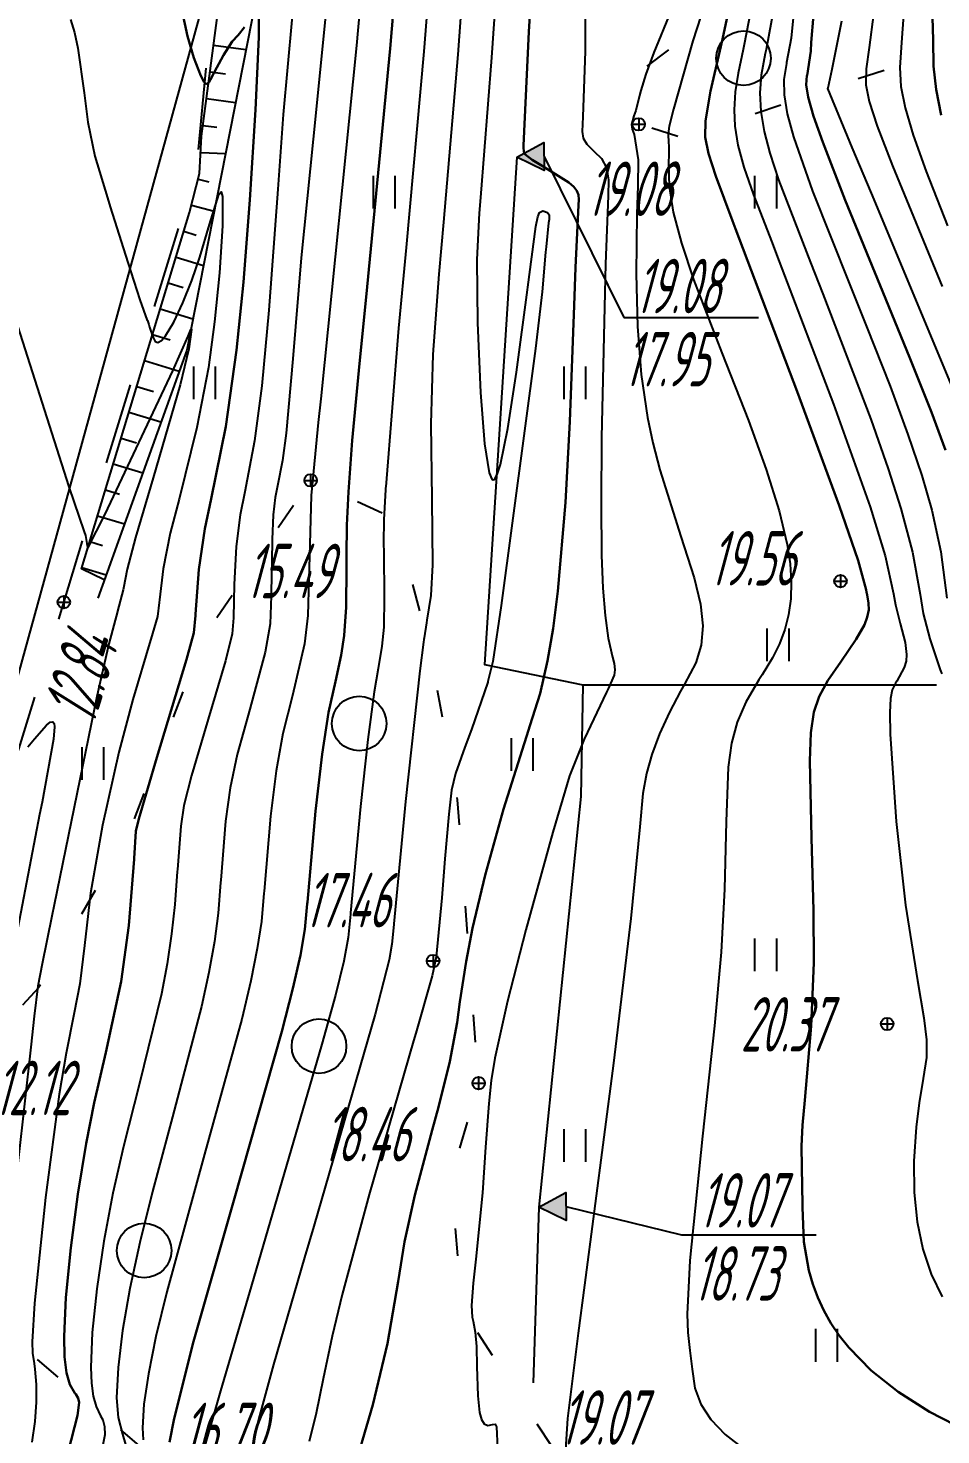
# Model space of a CAD drawing. Extents: x 1233805 to 1234355, y 654698 to 655114.
# Drawn here: x 1234217.59 to 1234234.34, y 654750.14 to 654775.97 of the extents above; entities that cross this region are included whole.
import ezdxf

# ---------------------------------------------------------------- set-up
doc = ezdxf.new("R2010")
doc.units = 0
doc.linetypes.add('ИИDash_05_15', pattern=[2, 0.5, -1.5])
doc.linetypes.add('ИИDash_15_15', pattern=[3, 1.5, -1.5])
for name, color, linetype, lineweight in [('ИИ_ГИДРОГРАФИЯ', 3, 'Continuous', 25), ('ИИ_ГОРИЗОНТАЛИ_ОСН', 32, 'Continuous', 25), ('ИИ_ГОРИЗОНТАЛИ_УТОЛЩ', 32, 'Continuous', 30), ('ИИ_ДОРОГИ_АД', 7, 'Continuous', 25), ('ИИ_ЛЭП_НН', 250, 'Continuous', 25), ('ИИ_ОТКОС', 7, 'Continuous', 25), ('ИИ_ОТМЕТКИ', 7, 'Continuous', 25), ('ИИ_СООРУЖЕНИЕ', 7, 'Continuous', 25), ('ИИ_УГОДЬЯ', 7, 'Continuous', 25)]:
    doc.layers.add(name, color=color, linetype=linetype, lineweight=lineweight)
doc.styles.add('VNIPISIMPLEXCUR', font='simplex.shx', dxfattribs={"width": 0.8, "oblique": 15})
doc.styles.add('ГОСТ 2.304 КУРСИВ', font='cs_gost2304.shx', dxfattribs={"oblique": 15})
doc.linetypes.add('ИИ052801П', pattern='A,2,[39,3dservice.shx,S=0.8,R=0,X=0,Y=0],2', length=4)

# ---------------------------------------------------------------- blocks, each defined once
blk = doc.blocks.new('ИИ05401')
at = {"color": 0, "linetype": 'Continuous', "lineweight": 25}
for points in [[(-0.4, 1.2), (-0.4, 0)], [(0.4, 1.2), (0.4, 0)]]:
    blk.add_lwpolyline(points, dxfattribs=at)
blk = doc.blocks.new('ИИ05368')
at = {"color": 0, "linetype": 'Continuous'}
blk.add_circle((0, 0), 1, dxfattribs=at)
blk = doc.blocks.new('PICKET')
at = {"color": 0, "linetype": 'Continuous', "lineweight": 25}
for p, q in [((-0.23, 0), (0.23, 0)), ((0, 0.23), (0, -0.23))]:
    blk.add_line(p, q, dxfattribs=at)
blk.add_circle((0, 0), 0.23, dxfattribs=at)
at = {"color": 0, "linetype": 'Continuous', "style": 'VNIPISIMPLEXCUR', "oblique": 15, "width": 0.8}
blk.add_attdef('OTMETKA', (1.25, 0.3), '', height=2, dxfattribs=at)
at = {"color": 8, "linetype": 'Continuous', "style": 'VNIPISIMPLEXCUR', "oblique": 15, "width": 0.8, "flags": 1}
blk.add_attdef('NOMER', (1.25, -2.7), '', height=2, dxfattribs=at)
blk = doc.blocks.new('ИИ05280')
at = {"linetype": 'Continuous'}
blk.add_hatch(color=0, dxfattribs=at).paths.add_polyline_path([(0.5, 1), (-0.531, 1), (0, 0)])
at = {"color": 0, "linetype": 'Continuous'}
blk.add_lwpolyline([(0, 0), (-0.531, 1), (0.5, 1), (0, 0)], dxfattribs=at)
at = {"color": 0, "linetype": 'Continuous', "style": 'VNIPISIMPLEXCUR', "oblique": 15, "width": 0.8}
for tag, p in [('TOP', (1.705, 4.427)), ('FOUNDATION', (1.705, 0.998))]:
    blk.add_attdef(tag, p, '', height=2, dxfattribs=at)
blk = doc.blocks.new('*U190')
at = {"color": 0, "linetype": 'ByBlock', "lineweight": -2}
for points in [[(0, 0), (4.244, -1.045)], [(4.244, -1.045), (9.189, -1.045)]]:
    blk.add_lwpolyline(points, dxfattribs=at)
blk = doc.blocks.new('*U193')
at = {"color": 0, "linetype": 'ByBlock', "lineweight": -2}
for points in [[(0, 0), (2.924, -5.912)], [(2.924, -5.912), (7.868, -5.912)]]:
    blk.add_lwpolyline(points, dxfattribs=at)

msp = doc.modelspace()

# ---------------------------------------------------------------- linework, layer by layer
at = {"layer": 'ИИ_ГИДРОГРАФИЯ', "elevation": 16.409, "flags": 128}
msp.add_lwpolyline([(1234224.771, 654801.469), (1234224.475, 654796.402), (1234223.755, 654792.048), (1234222.88, 654785.972), (1234222.088, 654778.106), (1234220.501, 654770.053), (1234218.867, 654765.5)], dxfattribs=at)
at = {"layer": 'ИИ_ГОРИЗОНТАЛИ_ОСН', "flags": 128}
for points, elevation in [([(1234227.804, 654777.914), (1234227.813, 654775.544), (1234227.77, 654774.336), (1234227.759, 654774.069), (1234227.778, 654773.944), (1234227.844, 654773.833), (1234227.98, 654773.7), (1234228.112, 654773.572), (1234228.205, 654773.402), (1234228.241, 654773.182), (1234228.234, 654772.889), (1234228.19, 654771.639), (1234228.113, 654768.448), (1234228.105, 654767.226), (1234228.116, 654766.289), (1234228.141, 654765.687), (1234228.183, 654765.18), (1234228.239, 654764.768), (1234228.317, 654764.415), (1234228.344, 654764.3), (1234228.357, 654764.187), (1234228.346, 654764.086), (1234228.238, 654763.839), (1234228.204, 654763.775), (1234227.795, 654762.909), (1234227.527, 654762.236), (1234227.22, 654761.202), (1234226.726, 654759.409), (1234226.387, 654758.105), (1234226.155, 654757.056), (1234226.089, 654756.644), (1234226.043, 654756.224), (1234225.986, 654755.422), (1234225.928, 654754.581), (1234225.806, 654753.367), (1234225.759, 654752.925), (1234225.727, 654752.518), (1234225.741, 654752.301), (1234225.757, 654752.23), (1234225.796, 654752.023), (1234225.817, 654751.763), (1234225.827, 654751.397), (1234225.844, 654750.859), (1234225.877, 654750.55), (1234225.912, 654750.422), (1234225.963, 654750.343), (1234226.027, 654750.313), (1234226.111, 654750.33), (1234226.116, 654750.332), (1234226.164, 654750.338), (1234226.187, 654750.287), (1234226.204, 654749.896)], 18.5), ([(1234225.02, 654777.632), (1234224.856, 654775.535), (1234224.528, 654771.94), (1234224.387, 654770.459), (1234224.154, 654767.542), (1234224.152, 654767.518), (1234224.151, 654767.498), (1234224.116, 654766.937), (1234224.115, 654766.512), (1234224.118, 654766.337), (1234224.128, 654765.516), (1234224.116, 654764.971), (1234224.084, 654764.619), (1234224.017, 654764.212), (1234223.944, 654763.783), (1234223.826, 654762.906), (1234223.691, 654761.678), (1234223.51, 654759.721), (1234223.509, 654759.702), (1234223.463, 654759.271), (1234223.382, 654758.838), (1234223.229, 654758.211), (1234222.984, 654757.314), (1234221.686, 654752.866), (1234221.122, 654750.95), (1234220.738, 654749.603)], 16.5), ([(1234223.783, 654777.505), (1234223.618, 654775.646), (1234222.96, 654769.161), (1234222.913, 654768.723), (1234222.787, 654767.384), (1234222.747, 654766.052), (1234222.745, 654765.853), (1234222.727, 654765.184), (1234222.664, 654764.661), (1234222.441, 654763.714), (1234222.267, 654763.016), (1234222.141, 654762.331), (1234222.041, 654761.497), (1234221.921, 654760.122), (1234221.918, 654760.083), (1234221.871, 654759.564), (1234221.797, 654759.067), (1234221.678, 654758.474), (1234221.51, 654757.774), (1234220.83, 654755.295), (1234220.135, 654752.765), (1234219.937, 654751.945), (1234219.797, 654751.258), (1234219.715, 654750.702), (1234219.69, 654750.268), (1234219.703, 654750.046)], 15.5), ([(1234225.624, 654777.504), (1234225.475, 654775.479), (1234225.213, 654772.402), (1234225.126, 654771.451), (1234225.02, 654769.971), (1234224.984, 654768.7), (1234225.002, 654767.318), (1234225.015, 654766.114), (1234224.984, 654765.548), (1234224.91, 654765.094), (1234224.9, 654765.048), (1234224.857, 654764.772), (1234224.855, 654764.744), (1234224.848, 654764.694), (1234224.782, 654764.167), (1234224.516, 654761.769), (1234224.305, 654759.521), (1234224.305, 654759.51), (1234224.268, 654759.147), (1234224.218, 654758.858), (1234223.961, 654757.866), (1234222.832, 654753.969), (1234222.663, 654753.394), (1234222.096, 654751.435), (1234221.819, 654750.421), (1234221.677, 654749.787)], 17), ([(1234226.204, 654777.019), (1234226.095, 654775.424), (1234225.896, 654772.856), (1234225.871, 654772.57), (1234225.827, 654771.718), (1234225.841, 654770.557), (1234225.894, 654769.278), (1234225.966, 654768.334), (1234226.052, 654767.8), (1234226.099, 654767.687), (1234226.124, 654767.67), (1234226.149, 654767.679), (1234226.201, 654767.768), (1234226.259, 654767.955), (1234226.396, 654768.617), (1234226.556, 654769.652), (1234226.757, 654771.163), (1234226.763, 654771.211), (1234226.911, 654772.322), (1234226.945, 654772.504), (1234226.977, 654772.581), (1234227.039, 654772.611), (1234227.123, 654772.579), (1234227.155, 654772.54), (1234227.151, 654772.452), (1234227.143, 654772.389), (1234227.097, 654771.952), (1234227.089, 654771.851), (1234227.026, 654771.127), (1234226.905, 654770.085), (1234226.273, 654765.364), (1234226.12, 654764.335), (1234226.03, 654763.968), (1234226.03, 654763.968), (1234226.027, 654763.958), (1234225.728, 654763.09), (1234225.608, 654762.763), (1234225.437, 654762.284), (1234225.361, 654761.977), (1234225.309, 654761.537), (1234225.241, 654760.718), (1234225.183, 654760.002), (1234225.077, 654758.913), (1234225.009, 654758.566), (1234224.707, 654757.516), (1234224.665, 654757.373), (1234223.851, 654754.554), (1234223.353, 654752.715), (1234223.171, 654751.955), (1234223.007, 654751.166), (1234222.877, 654750.539), (1234222.749, 654750.018)], 17.5), ([(1234222.508, 654776.992), (1234222.273, 654774.382), (1234222.174, 654773.01), (1234222.008, 654770.79), (1234221.879, 654769.398), (1234221.744, 654768.388), (1234221.566, 654767.452), (1234221.482, 654767.033), (1234221.406, 654766.446), (1234221.371, 654765.749), (1234221.36, 654765.147), (1234221.36, 654765.138), (1234221.333, 654764.843), (1234221.213, 654764.352), (1234220.896, 654763.279), (1234220.591, 654762.248), (1234220.45, 654761.696), (1234220.391, 654761.316), (1234220.331, 654760.522), (1234220.328, 654760.485), (1234220.283, 654759.879), (1234220.224, 654759.336), (1234220.141, 654758.787), (1234220.036, 654758.235), (1234219.635, 654756.589), (1234219.342, 654755.432), (1234219.148, 654754.58), (1234218.98, 654753.696), (1234218.85, 654752.821), (1234218.766, 654752.02), (1234218.739, 654751.377), (1234218.751, 654751.088), (1234218.784, 654750.85), (1234218.838, 654750.661), (1234218.92, 654750.492), (1234218.959, 654750.418), (1234218.995, 654750.295), (1234218.996, 654750.142), (1234218.888, 654749.594)], 14.5), ([(1234223.08, 654776.505), (1234222.875, 654774.473), (1234222.604, 654771.75), (1234222.446, 654769.896), (1234222.326, 654768.53), (1234222.259, 654768.029), (1234222.17, 654767.563), (1234222.127, 654767.347), (1234222.088, 654767.028), (1234222.07, 654766.575), (1234222.07, 654766.567), (1234222.069, 654766.527), (1234222.052, 654765.601), (1234222.052, 654765.543), (1234222.03, 654765.029), (1234221.939, 654764.507), (1234221.659, 654763.465), (1234221.429, 654762.632), (1234221.296, 654762.016), (1234221.216, 654761.406), (1234221.126, 654760.322), (1234221.123, 654760.28), (1234221.077, 654759.718), (1234221.009, 654759.197), (1234220.908, 654758.626), (1234220.773, 654758.004), (1234220.242, 654755.978), (1234219.875, 654754.611), (1234219.641, 654753.672), (1234219.459, 654752.829), (1234219.325, 654752.056), (1234219.242, 654751.374), (1234219.215, 654750.823), (1234219.241, 654750.459), (1234219.321, 654750.156), (1234219.377, 654749.963)], 15), ([(1234231.317, 654776.577), (1234231.134, 654775.572), (1234231.119, 654775.502), (1234231.045, 654775.104), (1234231.019, 654774.776), (1234231.036, 654774.432), (1234231.098, 654774.067), (1234231.203, 654773.67), (1234231.364, 654773.182), (1234231.95, 654771.663), (1234232.178, 654771.087), (1234233.054, 654768.787), (1234233.374, 654767.876), (1234233.609, 654767.147), (1234233.822, 654766.344), (1234233.962, 654765.569), (1234234.02, 654765.217), (1234234.137, 654764.751), (1234234.332, 654764.185), (1234234.358, 654764.114)], 21), ([(1234229.385, 654776.279), (1234229.073, 654775.516), (1234228.925, 654775.118), (1234228.837, 654774.819), (1234228.814, 654774.727), (1234228.741, 654774.455), (1234228.708, 654774.354), (1234228.664, 654774.196), (1234228.679, 654774.113), (1234228.712, 654774.011), (1234228.787, 654773.546), (1234228.782, 654773.066), (1234228.765, 654772.556), (1234228.747, 654771.452), (1234228.772, 654770.49), (1234228.843, 654769.609), (1234228.959, 654768.82), (1234229.058, 654768.353), (1234229.187, 654767.856), (1234229.569, 654766.634), (1234229.813, 654765.872), (1234229.932, 654765.392), (1234229.976, 654764.992), (1234229.945, 654764.638), (1234229.843, 654764.316), (1234229.636, 654763.923), (1234229.563, 654763.795), (1234229.359, 654763.405), (1234229.181, 654763.007), (1234229.039, 654762.628), (1234228.94, 654762.284), (1234228.875, 654761.913), (1234228.816, 654761.301), (1234228.654, 654759.622), (1234228.333, 654756.962), (1234227.803, 654752.886), (1234227.686, 654752.005), (1234227.487, 654750.441), (1234227.453, 654749.871)], 19), ([(1234230.894, 654776.493), (1234230.735, 654775.666), (1234230.714, 654775.574), (1234230.62, 654775.14), (1234230.568, 654774.793), (1234230.548, 654774.468), (1234230.56, 654774.164), (1234230.617, 654773.815), (1234230.729, 654773.41), (1234230.906, 654772.904), (1234231.232, 654772.055), (1234231.377, 654771.683), (1234232.373, 654769.059), (1234233.044, 654767.176), (1234233.319, 654766.276), (1234233.473, 654765.579), (1234233.511, 654765.38), (1234233.598, 654765.035), (1234233.685, 654764.688), (1234233.712, 654764.464), (1234233.703, 654764.342), (1234233.671, 654764.225), (1234233.535, 654763.979), (1234233.509, 654763.94), (1234233.446, 654763.817), (1234233.416, 654763.657), (1234233.405, 654763.399), (1234233.414, 654763.006), (1234233.522, 654761.402), (1234233.691, 654759.865), (1234233.916, 654758.479), (1234234.032, 654757.794), (1234234.079, 654757.392), (1234234.077, 654757.067), (1234234.017, 654756.681), (1234233.941, 654756.237), (1234233.887, 654755.789), (1234233.846, 654755.163), (1234233.853, 654754.588), (1234233.909, 654754.049), (1234234.013, 654753.551), (1234234.167, 654753.091), (1234234.368, 654752.674)], 20.5), ([(1234218.37, 654776.125), (1234218.443, 654775.885), (1234218.505, 654775.596), (1234218.618, 654774.776), (1234218.686, 654774.237), (1234218.813, 654773.615), (1234219.046, 654772.847), (1234219.099, 654772.683), (1234219.421, 654771.665), (1234219.639, 654770.977), (1234219.778, 654770.6), (1234219.78, 654770.598), (1234219.809, 654770.524), (1234219.821, 654770.477), (1234219.834, 654770.422), (1234219.884, 654770.287), (1234219.925, 654770.212), (1234219.974, 654770.193), (1234220.037, 654770.228), (1234220.114, 654770.319), (1234220.262, 654770.57), (1234220.431, 654770.925), (1234220.594, 654771.33), (1234220.742, 654771.758), (1234220.917, 654772.36), (1234221.088, 654772.91), (1234221.131, 654772.958), (1234221.156, 654772.872), (1234221.158, 654772.334), (1234221.105, 654771.475), (1234221.014, 654770.573), (1234220.898, 654769.737), (1234220.685, 654768.634), (1234220.36, 654767.318), (1234220.2, 654766.694), (1234220.067, 654766.042), (1234220.002, 654765.468), (1234219.998, 654765.418), (1234219.962, 654765.166), (1234219.84, 654764.746), (1234219.834, 654764.727), (1234219.513, 654763.642), (1234219.257, 654762.675), (1234218.957, 654761.333), (1234218.738, 654760.087), (1234218.625, 654759.127), (1234218.54, 654758.418), (1234218.435, 654757.885), (1234218.286, 654757.145), (1234218.161, 654756.395), (1234217.91, 654754.497), (1234217.707, 654752.557), (1234217.667, 654751.849), (1234217.673, 654751.638), (1234217.699, 654751.451), (1234217.715, 654751.348), (1234217.74, 654751.064), (1234217.738, 654750.739), (1234217.711, 654750.385), (1234217.658, 654750.008)], 13.5), ([(1234229.938, 654776.187), (1234229.788, 654775.735), (1234229.437, 654774.478), (1234229.357, 654774.163), (1234229.338, 654774.026), (1234229.345, 654773.857), (1234229.349, 654773.813), (1234229.347, 654773.66), (1234229.341, 654773.473), (1234229.354, 654773.058), (1234229.432, 654772.585), (1234229.582, 654772.015), (1234229.803, 654771.351), (1234230.323, 654770.006), (1234230.811, 654768.761), (1234231.136, 654767.862), (1234231.373, 654767.105), (1234231.521, 654766.485), (1234231.574, 654766.131), (1234231.596, 654765.799), (1234231.587, 654765.487), (1234231.548, 654765.194), (1234231.48, 654764.924), (1234231.381, 654764.662), (1234231.251, 654764.406), (1234231.06, 654764.096), (1234231, 654764.003), (1234230.764, 654763.594), (1234230.606, 654763.225), (1234230.5, 654762.838), (1234230.438, 654762.4), (1234230.404, 654761.401), (1234230.374, 654760.157), (1234230.307, 654759.001), (1234230.185, 654757.648), (1234229.969, 654755.622), (1234229.733, 654753.339), (1234229.684, 654752.359), (1234229.696, 654752.021), (1234229.735, 654751.686), (1234229.771, 654751.398), (1234229.776, 654751.345), (1234229.827, 654750.996), (1234229.935, 654750.704), (1234230.12, 654750.42), (1234230.383, 654750.144), (1234230.736, 654749.869)], 19.5), ([(1234231.64, 654776.216), (1234231.594, 654775.783), (1234231.511, 654775.335), (1234231.507, 654775.314), (1234231.459, 654775.025), (1234231.464, 654774.741), (1234231.521, 654774.393), (1234231.635, 654773.969), (1234231.987, 654772.973), (1234232.659, 654771.282), (1234232.979, 654770.49), (1234233.41, 654769.394), (1234233.738, 654768.505), (1234233.992, 654767.753), (1234234.175, 654767.119), (1234234.339, 654766.352), (1234234.45, 654765.503)], 21.5), ([(1234232.521, 654776.095), (1234232.343, 654775.206), (1234232.266, 654774.865), (1234232.265, 654774.864), (1234232.261, 654774.86), (1234232.71, 654773.775), (1234233.061, 654772.936), (1234234.581, 654769.296)], 22.5), ([(1234233.105, 654776.221), (1234233.026, 654775.608), (1234232.974, 654775.219), (1234232.967, 654774.927), (1234233.026, 654774.621), (1234233.174, 654774.168), (1234233.456, 654773.436), (1234234.364, 654771.223)], 23), ([(1234233.654, 654776.204), (1234233.619, 654775.703), (1234233.59, 654775.243), (1234233.61, 654774.891), (1234233.686, 654774.502), (1234233.835, 654773.999), (1234234.071, 654773.335), (1234234.462, 654772.334)], 23.5), ([(1234217.353, 654770.633), (1234218.339, 654767.547), (1234218.621, 654766.718), (1234218.622, 654766.717), (1234218.641, 654766.652), (1234218.669, 654766.503), (1234218.675, 654766.473), (1234218.686, 654766.418), (1234219.003, 654767.042), (1234220.244, 654769.672), (1234220.526, 654770.313), (1234220.578, 654770.431), (1234220.586, 654770.441), (1234220.59, 654770.431), (1234220.543, 654770.08), (1234220.379, 654769.418), (1234219.884, 654767.708), (1234219.564, 654766.615), (1234219.408, 654766.035), (1234219.338, 654765.687), (1234219.333, 654765.653), (1234219.232, 654765.263), (1234219.23, 654765.256), (1234219.071, 654764.665), (1234218.853, 654763.698), (1234218.068, 654759.869), (1234218.026, 654759.661), (1234217.85, 654758.787), (1234217.768, 654758.379), (1234217.703, 654757.824), (1234217.641, 654757.255), (1234217.174, 654753.097)], 13), ([(1234217.586, 654762.772), (1234217.707, 654762.916), (1234217.93, 654763.17), (1234217.998, 654763.222), (1234218.044, 654763.229), (1234218.067, 654763.201), (1234218.076, 654763.14), (1234218.059, 654762.91), (1234217.846, 654761.753), (1234217.802, 654761.529), (1234217.399, 654759.446)], 12.5)]:
    msp.add_lwpolyline(points, dxfattribs=dict(at, elevation=elevation))
at = {"layer": 'ИИ_ГОРИЗОНТАЛИ_УТОЛЩ', "flags": 128}
for points, elevation in [([(1234234.5, 654792.535), (1234234.333, 654790.047), (1234234.223, 654788.535), (1234234.063, 654785.784), (1234233.935, 654782.686), (1234233.87, 654780.215), (1234233.867, 654780.039), (1234233.866, 654779.973), (1234233.868, 654779.535), (1234233.921, 654778.981), (1234233.972, 654778.549), (1234234.108, 654777.35), (1234234.178, 654776.582), (1234234.198, 654775.748), (1234234.206, 654775.267), (1234234.254, 654774.841), (1234234.349, 654774.368)], 24), ([(1234227.013, 654779.751), (1234226.779, 654775.898), (1234226.683, 654773.811), (1234226.683, 654773.789), (1234226.683, 654773.776), (1234226.686, 654773.698), (1234226.705, 654773.652), (1234226.84, 654773.547), (1234227.022, 654773.439), (1234227.512, 654773.134), (1234227.605, 654773.054), (1234227.662, 654772.981), (1234227.691, 654772.908), (1234227.696, 654772.817), (1234227.69, 654772.713), (1234227.636, 654771.57), (1234227.611, 654770.874), (1234227.53, 654768.744), (1234227.452, 654767.255), (1234227.312, 654765.631), (1234227.224, 654764.946), (1234227.123, 654764.348), (1234226.987, 654763.751), (1234226.801, 654763.158), (1234226.775, 654763.08), (1234226.317, 654761.624), (1234225.978, 654760.414), (1234225.745, 654759.445), (1234225.628, 654758.831), (1234225.516, 654758.089), (1234225.462, 654757.712), (1234225.329, 654756.993), (1234225.12, 654756.154), (1234225.004, 654755.734), (1234224.686, 654754.541), (1234224.496, 654753.682), (1234224.38, 654752.958), (1234224.187, 654751.815), (1234223.92, 654750.69), (1234223.408, 654748.953)], 18), ([(1234224.405, 654777.616), (1234224.237, 654775.591), (1234223.795, 654771.024), (1234223.673, 654769.81), (1234223.54, 654768.394), (1234223.47, 654767.451), (1234223.439, 654766.84), (1234223.431, 654766.282), (1234223.432, 654766.064), (1234223.427, 654765.336), (1234223.39, 654764.816), (1234223.333, 654764.453), (1234223.229, 654763.972), (1234223.105, 654763.399), (1234222.986, 654762.635), (1234222.866, 654761.588), (1234222.716, 654759.921), (1234222.713, 654759.891), (1234222.666, 654759.416), (1234222.587, 654758.946), (1234222.45, 654758.334), (1234222.247, 654757.544), (1234221.366, 654754.441), (1234220.628, 654751.857), (1234220.268, 654750.438), (1234220.188, 654750.008)], 16), ([(1234221.827, 654776.257), (1234221.823, 654775.799), (1234221.764, 654774.466), (1234221.661, 654772.816), (1234221.542, 654771.302), (1234221.417, 654770.056), (1234221.221, 654768.652), (1234220.953, 654767.322), (1234220.836, 654766.774), (1234220.724, 654766.028), (1234220.664, 654765.206), (1234220.663, 654765.184), (1234220.633, 654764.862), (1234220.516, 654764.443), (1234220.495, 654764.374), (1234219.951, 654762.576), (1234219.62, 654761.452), (1234219.566, 654761.226), (1234219.566, 654761.225), (1234219.566, 654761.221), (1234219.536, 654760.722), (1234219.535, 654760.71), (1234219.44, 654759.489), (1234219.299, 654758.465), (1234219.016, 654757.162), (1234218.804, 654756.237), (1234218.654, 654755.487), (1234218.502, 654754.557), (1234218.373, 654753.572), (1234218.285, 654752.662), (1234218.249, 654751.944), (1234218.257, 654751.57), (1234218.292, 654751.277), (1234218.353, 654751.065), (1234218.449, 654750.908), (1234218.466, 654750.886), (1234218.509, 654750.812), (1234218.525, 654750.737), (1234218.494, 654750.495), (1234218.21, 654749.377)], 14), ([(1234220.42, 654776.269), (1234220.518, 654775.816), (1234220.633, 654775.42), (1234220.761, 654775.092), (1234220.822, 654774.976), (1234220.866, 654774.939), (1234220.905, 654774.966), (1234220.966, 654775.075), (1234220.971, 654775.086), (1234221.178, 654775.47), (1234221.338, 654775.718), (1234221.443, 654775.837), (1234221.564, 654775.984)], 14), ([(1234230.469, 654776.395), (1234230.336, 654775.76), (1234230.304, 654775.63), (1234230.112, 654774.808), (1234230.023, 654774.261), (1234230.018, 654773.966), (1234230.075, 654773.665), (1234230.212, 654773.246), (1234230.52, 654772.428), (1234230.576, 654772.28), (1234231.706, 654769.295), (1234232.478, 654767.204), (1234232.826, 654766.191), (1234232.971, 654765.654), (1234232.979, 654765.609), (1234232.99, 654765.56), (1234233.017, 654765.41), (1234233.018, 654765.284), (1234232.992, 654765.151), (1234232.939, 654765.011), (1234232.789, 654764.745), (1234232.508, 654764.333), (1234232.27, 654763.987), (1234232.106, 654763.698), (1234232.011, 654763.408), (1234231.956, 654763.029), (1234231.936, 654762.516), (1234231.969, 654761.099), (1234232.007, 654759.767), (1234232.01, 654758.805), (1234231.962, 654757.641), (1234231.847, 654756.287), (1234231.803, 654755.823), (1234231.782, 654755.442), (1234231.789, 654755.053), (1234231.804, 654754.362), (1234231.804, 654754.316), (1234231.829, 654753.686), (1234231.917, 654753.159), (1234231.99, 654752.906), (1234232.082, 654752.661), (1234232.193, 654752.423), (1234232.325, 654752.192), (1234232.478, 654751.965), (1234232.653, 654751.744), (1234233.064, 654751.324), (1234233.558, 654750.931), (1234234.135, 654750.565), (1234234.84, 654750.204)], 20), ([(1234232.005, 654776.204), (1234231.962, 654775.7), (1234231.953, 654775.542), (1234231.886, 654775.097), (1234231.885, 654775.093), (1234231.869, 654774.924), (1234231.906, 654774.695), (1234232.006, 654774.348), (1234232.173, 654773.872), (1234232.587, 654772.809), (1234233.324, 654771.004), (1234233.78, 654769.893), (1234234.17, 654768.915), (1234234.427, 654768.215)], 22)]:
    msp.add_lwpolyline(points, dxfattribs=dict(at, elevation=elevation))
at = {"layer": 'ИИ_ДОРОГИ_АД', "linetype": 'ИИDash_15_15', "flags": 128}
msp.add_lwpolyline([(1234204.633, 654725.364), (1234205.33, 654727.179), (1234209.72, 654739.854), (1234214.061, 654751.783), (1234220.686, 654773.379), (1234222.108, 654788.456), (1234223.692, 654798.595), (1234223.781, 654800.56), (1234224.768, 654811.23), (1234226.095, 654823.988), (1234228.587, 654862.845), (1234228.532, 654864.461), (1234228.354, 654877.978), (1234226.599, 654889.68), (1234225.273, 654897.871), (1234226.746, 654899.093), (1234227.715, 654899.282)], dxfattribs=at)
at = {"layer": 'ИИ_ЛЭП_НН', "flags": 128}
msp.add_lwpolyline([(1234224.063, 654788.287), (1234212.986, 654748.055), (1234210.181, 654726.963)], dxfattribs=at)
at = {"layer": 'ИИ_ОТКОС'}
for p, q in [((1234220.995, 654775.654), (1234221.589, 654775.576)), ((1234220.93, 654775.162), (1234221.212, 654775.125)), ((1234220.865, 654774.671), (1234221.397, 654774.6)), ((1234220.8, 654774.179), (1234221.051, 654774.146)), ((1234220.758, 654773.685), (1234221.212, 654773.661)), ((1234220.712, 654773.193), (1234220.906, 654773.142)), ((1234220.587, 654772.713), (1234221.004, 654772.605)), ((1234220.449, 654772.236), (1234220.676, 654772.167)), ((1234220.305, 654771.762), (1234220.808, 654771.609)), ((1234220.161, 654771.287), (1234220.436, 654771.204)), ((1234220.017, 654770.812), (1234220.615, 654770.631)), ((1234219.873, 654770.338), (1234220.196, 654770.24)), ((1234219.729, 654769.863), (1234220.364, 654769.67)), ((1234219.585, 654769.389), (1234219.89, 654769.296)), ((1234219.441, 654768.914), (1234220.028, 654768.736)), ((1234219.297, 654768.439), (1234219.579, 654768.354)), ((1234219.153, 654767.965), (1234219.693, 654767.801)), ((1234219.009, 654767.49), (1234219.267, 654767.412)), ((1234218.865, 654767.015), (1234219.357, 654766.866)), ((1234218.721, 654766.541), (1234218.955, 654766.469)), ((1234218.577, 654766.066), (1234219.022, 654765.931))]:
    msp.add_line(p, q, dxfattribs=at)
msp.add_lwpolyline([(1234218.988, 654765.837), (1234218.568, 654766.036), (1234220.553, 654772.581), (1234220.738, 654773.294), (1234220.774, 654773.982), (1234221.578, 654780.08), (1234222.045, 654784.887), (1234222.451, 654789.59), (1234223.207, 654793.833), (1234223.982, 654797.8), (1234224.036, 654800.77), (1234224.771, 654801.469)], dxfattribs=at)
at = {"layer": 'ИИ_СООРУЖЕНИЕ', "linetype": 'ИИ052801П', "flags": 128}
for points in [[(1234226.56, 654773.598), (1234225.969, 654764.283), (1234227.772, 654763.907), (1234234.261, 654763.912)], [(1234227.772, 654763.907), (1234227.737, 654761.86), (1234226.961, 654754.323), (1234226.862, 654751.098)]]:
    msp.add_lwpolyline(points, dxfattribs=at)
at = {"layer": 'ИИ_УГОДЬЯ', "linetype": 'ИИDash_05_15', "flags": 128}
for points in [[(1234231.668, 654777.41), (1234234.216, 654779.871), (1234238.188, 654780.821), (1234241.17, 654777.539), (1234243.318, 654776.999), (1234245.777, 654777.711), (1234247.031, 654776.66), (1234246.845, 654775.372), (1234246.63, 654773.792), (1234248.472, 654771.814), (1234247.768, 654769.321), (1234246.193, 654766.912), (1234248.167, 654760.411), (1234249.553, 654757.137), (1234249.361, 654754.914), (1234246.247, 654751.773), (1234240.192, 654752.694), (1234237.814, 654759.275), (1234235.398, 654764.552), (1234235.749, 654767.578), (1234237.068, 654772.196), (1234237.375, 654774.258), (1234235.05, 654775.749), (1234232.272, 654774.854), (1234229.637, 654773.941), (1234228.797, 654774.2), (1234228.624, 654775.02), (1234230.19, 654776.196), (1234231.36, 654776.781)], [(1234216.369, 654728.842), (1234218.093, 654725.313), (1234219.16, 654723.385), (1234221.664, 654722.974), (1234224.044, 654724), (1234225.029, 654727.324), (1234226.342, 654728.473), (1234227.368, 654729.622), (1234226.794, 654734.464), (1234224.004, 654735.418), (1234221.336, 654733.653), (1234220.433, 654733.612), (1234219.735, 654734.433), (1234220.803, 654735.828), (1234223.675, 654737.921), (1234224.745, 654741.329), (1234224.772, 654743.818), (1234224.659, 654744.913), (1234225.433, 654746.509), (1234226.802, 654747.089), (1234227.611, 654748.027), (1234227.595, 654749.332), (1234226.386, 654751.169), (1234225.563, 654752.448), (1234225.353, 654754.832), (1234225.859, 654756.596), (1234225.473, 654761.797), (1234224.937, 654764.712), (1234224.314, 654766.956), (1234222.776, 654767.663), (1234220.822, 654764.795), (1234219.446, 654761.212), (1234217.784, 654758.344), (1234216.412, 654756.889), (1234216.163, 654753.606), (1234217.283, 654751.93), (1234218.696, 654750.724), (1234220.842, 654748.924), (1234220.045, 654747.264), (1234217.453, 654747.397), (1234215.062, 654748.725), (1234213.202, 654745.869), (1234212.67, 654741.418), (1234214.53, 654737.75), (1234216.59, 654737.152), (1234217.586, 654735.292), (1234216.922, 654732.901), (1234215.49, 654732.203), (1234215.328, 654731.24)]]:
    msp.add_lwpolyline(points, close=True, dxfattribs=at)

# ---------------------------------------------------------------- block references
at = {"layer": 'ИИ_ОТМЕТКИ'}
ref = msp.add_blockref('PICKET', (1234228.797, 654774.2, 19.078), dxfattribs=dict(at, xscale=0.5, yscale=0.5, zscale=0.5))
ref.add_attrib('OTMETKA', '19.08', (1234227.842, 654772.516, 19.078), dxfattribs={"layer": '0', "color": 0, "linetype": 'Continuous', "height": 1, "style": 'ГОСТ 2.304 КУРСИВ', "oblique": 15, "width": 0.65})
ref = msp.add_blockref('PICKET', (1234222.776, 654767.663, 15.491), dxfattribs=dict(at, xscale=0.5, yscale=0.5, zscale=0.5))
ref.add_attrib('OTMETKA', '15.49', (1234221.58, 654765.5, 15.491), dxfattribs={"layer": '0', "color": 0, "linetype": 'Continuous', "height": 1, "style": 'ГОСТ 2.304 КУРСИВ', "oblique": 15, "width": 0.65})
ref = msp.add_blockref('PICKET', (1234232.501, 654765.813, 19.563), dxfattribs=dict(at, xscale=0.5, yscale=0.5, zscale=0.5))
ref.add_attrib('OTMETKA', '19.56', (1234230.095, 654765.733, 19.563), dxfattribs={"layer": '0', "color": 0, "linetype": 'Continuous', "height": 1, "style": 'ГОСТ 2.304 КУРСИВ', "oblique": 15, "width": 0.65})
ref = msp.add_blockref('PICKET', (1234218.247, 654765.427, 12.84), dxfattribs=dict(at, xscale=0.5, yscale=0.5, zscale=0.5))
ref.add_attrib('OTMETKA', '12.84', (1234218.793, 654763.152, 12.84), dxfattribs={"layer": '0', "color": 0, "linetype": 'Continuous', "height": 1, "rotation": 72.9457, "style": 'ГОСТ 2.304 КУРСИВ', "oblique": 15, "width": 0.65})
ref = msp.add_blockref('PICKET', (1234225.023, 654758.84, 17.46), dxfattribs=dict(at, xscale=0.5, yscale=0.5, zscale=0.5))
ref.add_attrib('OTMETKA', '17.46', (1234222.661, 654759.457, 17.46), dxfattribs={"layer": '0', "color": 0, "linetype": 'Continuous', "height": 1, "style": 'ГОСТ 2.304 КУРСИВ', "oblique": 15, "width": 0.65})
ref = msp.add_blockref('PICKET', (1234233.356, 654757.684, 20.368), dxfattribs=dict(at, xscale=0.5, yscale=0.5, zscale=0.5))
ref.add_attrib('OTMETKA', '20.37', (1234230.669, 654757.177, 20.368), dxfattribs={"layer": '0', "color": 0, "linetype": 'Continuous', "height": 1, "style": 'ГОСТ 2.304 КУРСИВ', "oblique": 15, "width": 0.65})
ref = msp.add_blockref('PICKET', (1234216.412, 654756.889, 12.115), dxfattribs=dict(at, xscale=0.5, yscale=0.5, zscale=0.5))
ref.add_attrib('OTMETKA', '12.12', (1234216.967, 654756.009, 12.115), dxfattribs={"layer": '0', "color": 0, "linetype": 'Continuous', "height": 1, "style": 'ГОСТ 2.304 КУРСИВ', "oblique": 15, "width": 0.65})
ref = msp.add_blockref('PICKET', (1234225.859, 654756.596, 18.462), dxfattribs=dict(at, xscale=0.5, yscale=0.5, zscale=0.5))
ref.add_attrib('OTMETKA', '18.46', (1234222.996, 654755.16, 18.462), dxfattribs={"layer": '0', "color": 0, "linetype": 'Continuous', "height": 1, "style": 'ГОСТ 2.304 КУРСИВ', "oblique": 15, "width": 0.65})
ref = msp.add_blockref('PICKET', (1234227.595, 654749.332, 19.069), dxfattribs=dict(at, xscale=0.5, yscale=0.5, zscale=0.5))
ref.add_attrib('OTMETKA', '19.07', (1234227.348, 654749.959, 19.069), dxfattribs={"layer": '0', "color": 0, "linetype": 'Continuous', "height": 1, "style": 'ГОСТ 2.304 КУРСИВ', "oblique": 15, "width": 0.65})
ref = msp.add_blockref('PICKET', (1234220.842, 654748.924, 16.695), dxfattribs=dict(at, xscale=0.5, yscale=0.5, zscale=0.5))
ref.add_attrib('OTMETKA', '16.70', (1234220.411, 654749.731, 16.695), dxfattribs={"layer": '0', "color": 0, "linetype": 'Continuous', "height": 1, "style": 'ГОСТ 2.304 КУРСИВ', "oblique": 15, "width": 0.65})
at = {"layer": 'ИИ_СООРУЖЕНИЕ'}
ref = msp.add_blockref('ИИ05280', (1234226.56, 654773.598, 17.95), dxfattribs=dict(at, xscale=0.4999999999999994, yscale=0.4999999999999994, zscale=0.4999999999999994, rotation=270.3855888234992))
ref.add_attrib('TOP', '19.08', (1234228.727, 654770.731, 17.95), dxfattribs={"layer": '0', "color": 0, "linetype": 'Continuous', "height": 1, "style": 'ГОСТ 2.304 КУРСИВ', "oblique": 15, "width": 0.65})
ref.add_attrib('FOUNDATION', '17.95', (1234228.521, 654769.389, 17.95), dxfattribs={"layer": '0', "color": 0, "linetype": 'Continuous', "height": 1, "style": 'ГОСТ 2.304 КУРСИВ', "oblique": 15, "width": 0.65})
at = {"layer": 'ИИ_СООРУЖЕНИЕ', "color": 7, "xscale": 0.5, "yscale": 0.5, "zscale": 0.5}
for name, p in [('*U193', (1234227.06, 654773.606, 17.95)), ('*U190', (1234227.461, 654754.334, 18.733))]:
    msp.add_blockref(name, p, dxfattribs=at)
at = {"layer": 'ИИ_СООРУЖЕНИЕ'}
ref = msp.add_blockref('ИИ05280', (1234226.961, 654754.323, 18.733), dxfattribs=dict(at, xscale=0.4999999999999994, yscale=0.4999999999999994, zscale=0.4999999999999994, rotation=270.3855888234992))
ref.add_attrib('TOP', '19.07', (1234229.896, 654753.946, 18.733), dxfattribs={"layer": '0', "color": 0, "linetype": 'Continuous', "height": 1, "style": 'ГОСТ 2.304 КУРСИВ', "oblique": 15, "width": 0.65})
ref.add_attrib('FOUNDATION', '18.73', (1234229.797, 654752.602, 18.733), dxfattribs={"layer": '0', "color": 0, "linetype": 'Continuous', "height": 1, "style": 'ГОСТ 2.304 КУРСИВ', "oblique": 15, "width": 0.65})
at = {"layer": 'ИИ_УГОДЬЯ', "xscale": 0.5, "yscale": 0.5, "zscale": 0.5}
for name, p in [('ИИ05368', (1234230.721, 654775.413)), ('ИИ05401', (1234224.123, 654772.653)), ('ИИ05401', (1234231.123, 654772.653)), ('ИИ05401', (1234220.823, 654769.153)), ('ИИ05401', (1234227.623, 654769.153)), ('ИИ05401', (1234231.351, 654764.344)), ('ИИ05368', (1234223.667, 654763.199)), ('ИИ05401', (1234226.653, 654762.332)), ('ИИ05401', (1234218.774, 654762.168)), ('ИИ05401', (1234231.123, 654758.653)), ('ИИ05368', (1234222.929, 654757.275)), ('ИИ05401', (1234227.623, 654755.153)), ('ИИ05368', (1234219.72, 654753.524)), ('ИИ05401', (1234232.241, 654751.484))]:
    msp.add_blockref(name, p, dxfattribs=at)

doc.saveas('drawing.dxf')
